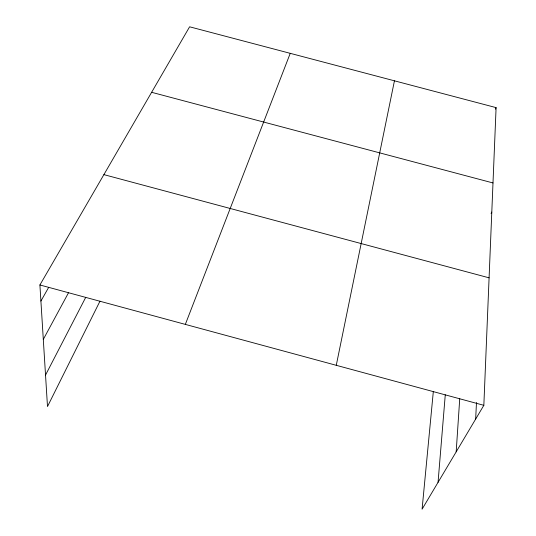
<?xml version="1.0" encoding="UTF-8"?>
<svg xmlns="http://www.w3.org/2000/svg" width="536" height="536" viewBox="0 0 536 536"><rect width="100%" height="100%" fill="white"/><g stroke="black" fill="none" stroke-linecap="round" stroke-linejoin="round"><path stroke-width="0.8" d="M433.323 391.541L422.087 509.2L483.841 405.317L496.095 107.622L189.61 26.8L39.905 284.971L47.496 406.543L99.977 301.172M475.66 419.078L476.477 402.509M456.176 451.861L459.734 398.704M438.046 482.353L445.275 394.791M336.266 365.311L394.442 80.815M185.335 324.394L290.237 53.339M495.445 109.156L496.095 107.622M491.09 213.562L491.793 212.068M45.533 375.079L85.747 297.326M43.302 339.389L68.561 292.656M40.91 301.051L48.676 287.37M151.628 92.299L492.993 182.957M103.89 174.629L489.087 277.836M39.905 284.971L483.841 405.317"/></g></svg>
